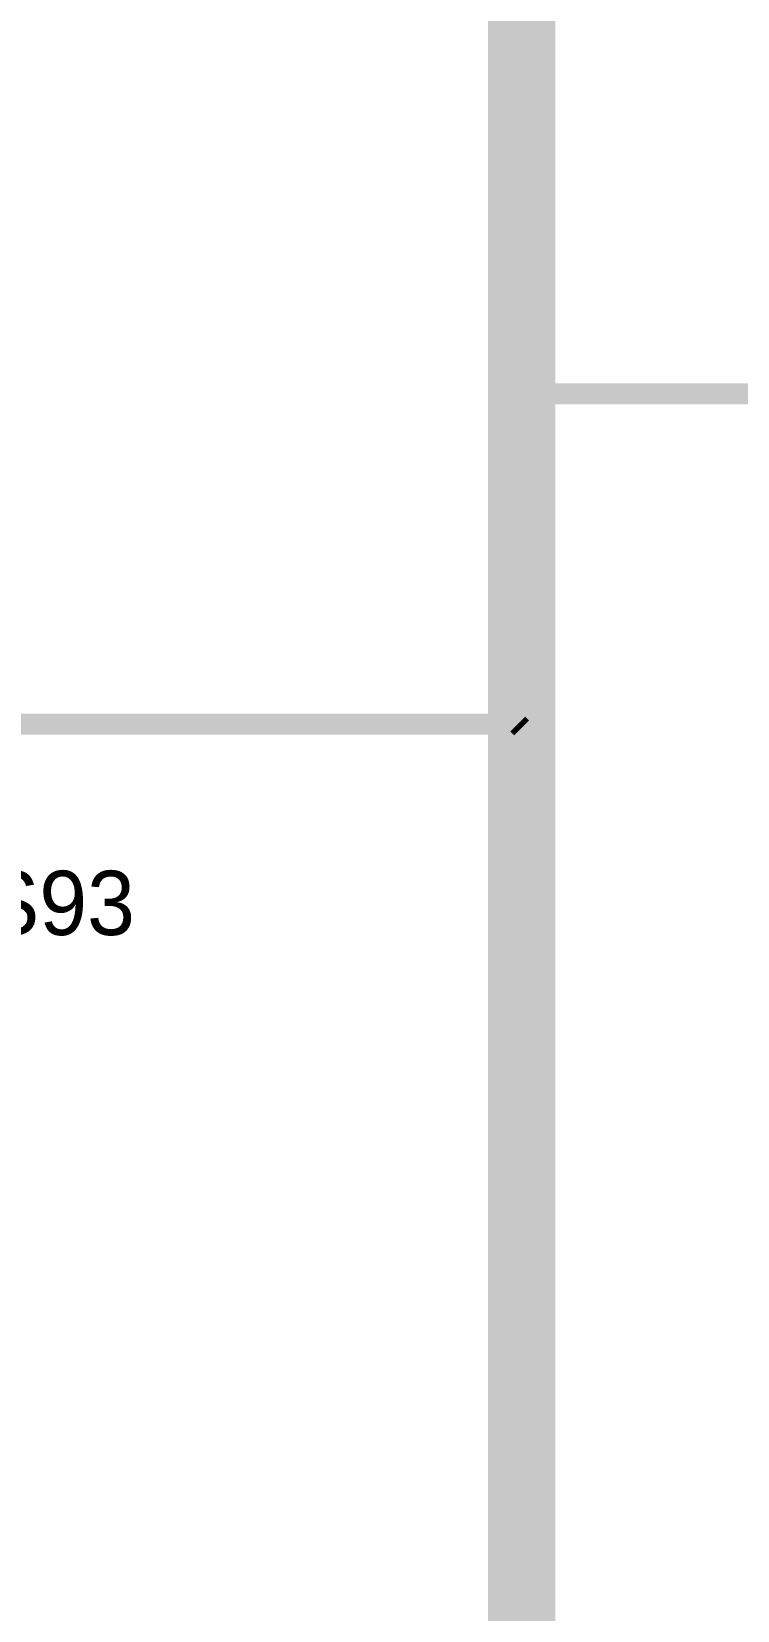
# Model space of a CAD drawing. Header units: millimetres. Extents: x 0 to 1769, y 431 to 1001.
# Drawn here: x 1654.34 to 1671.07, y 470.5 to 507.93 of the extents above; entities that cross this region are included whole.
import ezdxf

# ---------------------------------------------------------------- set-up
doc = ezdxf.new("R2010")
doc.units = ezdxf.units.MM
doc.layers.add('TopLayer', color=1, linetype='Continuous')
doc.layers.add('TopOverlay', color=2, linetype='Continuous')

msp = doc.modelspace()

# ---------------------------------------------------------------- linework, layer by layer
at = {"layer": 'TopLayer'}
for points, const_width in [([(1665.954, 499.519), (1665.954, 518.484)], 1.6), ([(1665.954, 491.422), (1665.954, 499.519)], 1.6), ([(1665.954, 499.519), (1666.131, 499.342)], 0.5), ([(1666.131, 499.342), (1681.045, 499.342)], 0.5), ([(1665.954, 491.422), (1665.954, 467.153)], 1.6), ([(1651.787, 491.513), (1665.862, 491.513)], 0.5), ([(1665.862, 491.513), (1665.954, 491.422)], 0.5)]:
    msp.add_lwpolyline(points, dxfattribs=dict(at, const_width=const_width))
for points, const_width in [([(1665.554, 499.519, 1), (1666.354, 499.519, 1)], 0.8), ([(1665.554, 499.519, 1), (1666.354, 499.519, 1)], 0.8), ([(1665.829, 499.519, 1), (1666.079, 499.519, 1)], 0.25), ([(1666.006, 499.342, 1), (1666.256, 499.342, 1)], 0.25), ([(1666.006, 499.342, 1), (1666.256, 499.342, 1)], 0.25), ([(1665.554, 491.422, 1), (1666.354, 491.422, 1)], 0.8), ([(1665.554, 491.422, 1), (1666.354, 491.422, 1)], 0.8), ([(1665.737, 491.513, 1), (1665.987, 491.513, 1)], 0.25), ([(1665.737, 491.513, 1), (1665.987, 491.513, 1)], 0.25), ([(1665.829, 491.422, 1), (1666.079, 491.422, 1)], 0.25)]:
    msp.add_lwpolyline(points, format="xyb", close=True, dxfattribs=dict(at, const_width=const_width))

# ---------------------------------------------------------------- texts
at = {"layer": 'TopOverlay'}
msp.add_text('VS93', height=1.524, dxfattribs=at).set_placement((1651.802, 486.512))

doc.saveas('drawing.dxf')
